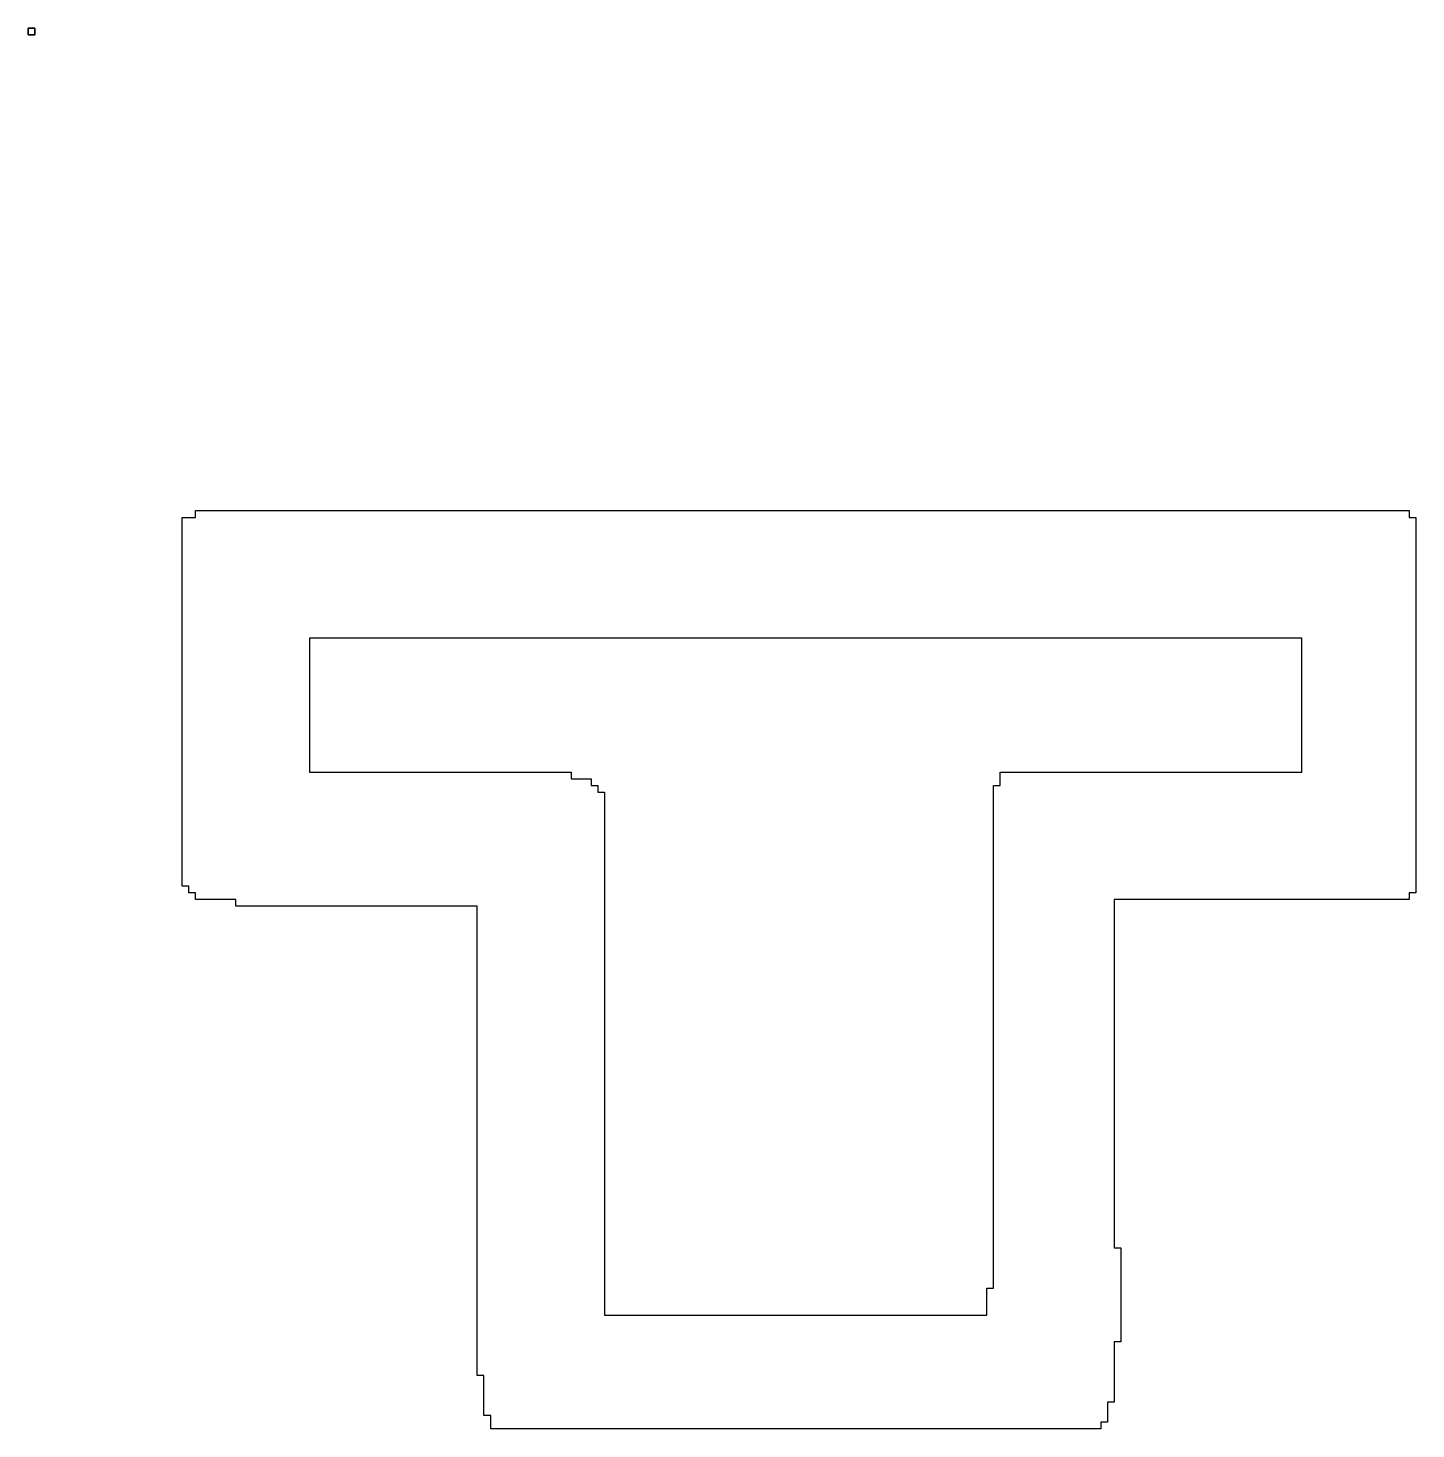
# Model space of a CAD drawing. Header units: millimetres. Extents: x -76.5 to -18.3, y -21.4 to 24.4.
# Drawn here: x -35.78 to -18.25, y -4.26 to 13.44 of the extents above; entities that cross this region are included whole.
import ezdxf

# ---------------------------------------------------------------- set-up
doc = ezdxf.new("R2010")
doc.units = ezdxf.units.MM
doc.header["$MEASUREMENT"] = 0
doc.layers.add('Layer 1', color=7, linetype='Continuous')

msp = doc.modelspace()

# ---------------------------------------------------------------- linework, layer by layer
at = {"layer": 'Layer 1', "color": 114}
for points, knots in [([(-35.7808, 13.4373), (-35.7808, 13.4373), (-35.6961, 13.4373), (-35.6961, 13.4373), (-35.6961, 13.4373), (-35.6961, 13.4373), (-35.6961, 13.3526), (-35.6961, 13.3526), (-35.6961, 13.3526), (-35.6961, 13.3526), (-35.7808, 13.3526), (-35.7808, 13.3526), (-35.7808, 13.3526), (-35.7808, 13.3526), (-35.7808, 13.4373), (-35.7808, 13.4373)], [0, 0, 0, 0, 0.2, 0.2, 0.2, 0.2, 0.4, 0.4, 0.4, 0.4, 0.6, 0.6, 0.6, 0.6, 1, 1, 1, 1]), ([(-35.7808, 13.3526), (-35.7808, 13.3526), (-35.6961, 13.3526), (-35.6961, 13.3526), (-35.6961, 13.3526), (-35.6961, 13.3526), (-35.6961, 13.4373), (-35.6961, 13.4373), (-35.6961, 13.4373), (-35.6961, 13.4373), (-35.7808, 13.4373), (-35.7808, 13.4373), (-35.7808, 13.4373), (-35.7808, 13.4373), (-35.7808, 13.3526), (-35.7808, 13.3526)], [0, 0, 0, 0, 0.2, 0.2, 0.2, 0.2, 0.4, 0.4, 0.4, 0.4, 0.6, 0.6, 0.6, 0.6, 1, 1, 1, 1]), ([(-33.6641, 7.2566), (-33.6641, 7.2566), (-33.8335, 7.2566), (-33.8335, 7.2566), (-33.8335, 7.2566), (-33.8335, 7.2566), (-33.8335, 2.6), (-33.8335, 2.6), (-33.8335, 2.6), (-33.8335, 2.6), (-33.7488, 2.6), (-33.7488, 2.6), (-33.7488, 2.6), (-33.7488, 2.6), (-33.7488, 2.5153), (-33.7488, 2.5153), (-33.7488, 2.5153), (-33.7488, 2.5153), (-33.6641, 2.5153), (-33.6641, 2.5153), (-33.6641, 2.5153), (-33.6641, 2.5153), (-33.6641, 2.4306), (-33.6641, 2.4306), (-33.6641, 2.4306), (-33.6641, 2.4306), (-33.1561, 2.4306), (-33.1561, 2.4306), (-33.1561, 2.4306), (-33.1561, 2.4306), (-33.1561, 2.346), (-33.1561, 2.346), (-33.1561, 2.346), (-33.1561, 2.346), (-30.1081, 2.346), (-30.1081, 2.346), (-30.1081, 2.346), (-30.1081, 2.346), (-30.1081, -3.5807), (-30.1081, -3.5807), (-30.1081, -3.5807), (-30.1081, -3.5807), (-30.0235, -3.5807), (-30.0235, -3.5807), (-30.0235, -3.5807), (-30.0235, -3.5807), (-30.0235, -4.0887), (-30.0235, -4.0887), (-30.0235, -4.0887), (-30.0235, -4.0887), (-29.9388, -4.0887), (-29.9388, -4.0887), (-29.9388, -4.0887), (-29.9388, -4.0887), (-29.9388, -4.2581), (-29.9388, -4.2581), (-29.9388, -4.2581), (-29.9388, -4.2581), (-22.2341, -4.2581), (-22.2341, -4.2581), (-22.2341, -4.2581), (-22.2341, -4.2581), (-22.2341, -4.1734), (-22.2341, -4.1734), (-22.2341, -4.1734), (-22.2341, -4.1734), (-22.1495, -4.1734), (-22.1495, -4.1734), (-22.1495, -4.1734), (-22.1495, -4.1734), (-22.1495, -3.9194), (-22.1495, -3.9194), (-22.1495, -3.9194), (-22.1495, -3.9194), (-22.0648, -3.9194), (-22.0648, -3.9194), (-22.0648, -3.9194), (-22.0648, -3.9194), (-22.0648, -3.1574), (-22.0648, -3.1574), (-22.0648, -3.1574), (-22.0648, -3.1574), (-21.9801, -3.1574), (-21.9801, -3.1574), (-21.9801, -3.1574), (-21.9801, -3.1574), (-21.9801, -1.9721), (-21.9801, -1.9721), (-21.9801, -1.9721), (-21.9801, -1.9721), (-22.0648, -1.9721), (-22.0648, -1.9721), (-22.0648, -1.9721), (-22.0648, -1.9721), (-22.0648, 2.4306), (-22.0648, 2.4306), (-22.0648, 2.4306), (-22.0648, 2.4306), (-18.3395, 2.4306), (-18.3395, 2.4306), (-18.3395, 2.4306), (-18.3395, 2.4306), (-18.3395, 2.5153), (-18.3395, 2.5153), (-18.3395, 2.5153), (-18.3395, 2.5153), (-18.2548, 2.5153), (-18.2548, 2.5153), (-18.2548, 2.5153), (-18.2548, 2.5153), (-18.2548, 7.2566), (-18.2548, 7.2566), (-18.2548, 7.2566), (-18.2548, 7.2566), (-18.3395, 7.2566), (-18.3395, 7.2566), (-18.3395, 7.2566), (-18.3395, 7.2566), (-18.3395, 7.3413), (-18.3395, 7.3413), (-18.3395, 7.3413), (-18.3395, 7.3413), (-33.6641, 7.3413), (-33.6641, 7.3413), (-33.6641, 7.3413), (-33.6641, 7.3413), (-33.6641, 7.2566), (-33.6641, 7.2566)], [0, 0, 0, 0, 0.030303, 0.030303, 0.030303, 0.030303, 0.0606061, 0.0606061, 0.0606061, 0.0606061, 0.0909091, 0.0909091, 0.0909091, 0.0909091, 0.1212121, 0.1212121, 0.1212121, 0.1212121, 0.1515152, 0.1515152, 0.1515152, 0.1515152, 0.1818182, 0.1818182, 0.1818182, 0.1818182, 0.2121212, 0.2121212, 0.2121212, 0.2121212, 0.2424242, 0.2424242, 0.2424242, 0.2424242, 0.2727273, 0.2727273, 0.2727273, 0.2727273, 0.3030303, 0.3030303, 0.3030303, 0.3030303, 0.3333333, 0.3333333, 0.3333333, 0.3333333, 0.3636364, 0.3636364, 0.3636364, 0.3636364, 0.3939394, 0.3939394, 0.3939394, 0.3939394, 0.4242424, 0.4242424, 0.4242424, 0.4242424, 0.4545455, 0.4545455, 0.4545455, 0.4545455, 0.4848485, 0.4848485, 0.4848485, 0.4848485, 0.5151515, 0.5151515, 0.5151515, 0.5151515, 0.5454545, 0.5454545, 0.5454545, 0.5454545, 0.5757576, 0.5757576, 0.5757576, 0.5757576, 0.6060606, 0.6060606, 0.6060606, 0.6060606, 0.6363636, 0.6363636, 0.6363636, 0.6363636, 0.6666667, 0.6666667, 0.6666667, 0.6666667, 0.6969697, 0.6969697, 0.6969697, 0.6969697, 0.7272727, 0.7272727, 0.7272727, 0.7272727, 0.7575758, 0.7575758, 0.7575758, 0.7575758, 0.7878788, 0.7878788, 0.7878788, 0.7878788, 0.8181818, 0.8181818, 0.8181818, 0.8181818, 0.8484848, 0.8484848, 0.8484848, 0.8484848, 0.8787879, 0.8787879, 0.8787879, 0.8787879, 0.9090909, 0.9090909, 0.9090909, 0.9090909, 0.9393939, 0.9393939, 0.9393939, 0.9393939, 1, 1, 1, 1]), ([(-32.2248, 5.7326), (-32.2248, 5.7326), (-19.6941, 5.7326), (-19.6941, 5.7326), (-19.6941, 5.7326), (-19.6941, 5.7326), (-19.6941, 4.0393), (-19.6941, 4.0393), (-19.6941, 4.0393), (-19.6941, 4.0393), (-23.5041, 4.0393), (-23.5041, 4.0393), (-23.5041, 4.0393), (-23.5041, 4.0393), (-23.5041, 3.87), (-23.5041, 3.87), (-23.5041, 3.87), (-23.5041, 3.87), (-23.5888, 3.87), (-23.5888, 3.87), (-23.5888, 3.87), (-23.5888, 3.87), (-23.5888, -2.4801), (-23.5888, -2.4801), (-23.5888, -2.4801), (-23.5888, -2.4801), (-23.6735, -2.4801), (-23.6735, -2.4801), (-23.6735, -2.4801), (-23.6735, -2.4801), (-23.6735, -2.8187), (-23.6735, -2.8187), (-23.6735, -2.8187), (-23.6735, -2.8187), (-28.4995, -2.8187), (-28.4995, -2.8187), (-28.4995, -2.8187), (-28.4995, -2.8187), (-28.4995, 3.7853), (-28.4995, 3.7853), (-28.4995, 3.7853), (-28.4995, 3.7853), (-28.5841, 3.7853), (-28.5841, 3.7853), (-28.5841, 3.7853), (-28.5841, 3.7853), (-28.5841, 3.87), (-28.5841, 3.87), (-28.5841, 3.87), (-28.5841, 3.87), (-28.6688, 3.87), (-28.6688, 3.87), (-28.6688, 3.87), (-28.6688, 3.87), (-28.6688, 3.9546), (-28.6688, 3.9546), (-28.6688, 3.9546), (-28.6688, 3.9546), (-28.9228, 3.9546), (-28.9228, 3.9546), (-28.9228, 3.9546), (-28.9228, 3.9546), (-28.9228, 4.0393), (-28.9228, 4.0393), (-28.9228, 4.0393), (-28.9228, 4.0393), (-32.2248, 4.0393), (-32.2248, 4.0393), (-32.2248, 4.0393), (-32.2248, 4.0393), (-32.2248, 5.7326), (-32.2248, 5.7326)], [0, 0, 0, 0, 0.0526316, 0.0526316, 0.0526316, 0.0526316, 0.1052632, 0.1052632, 0.1052632, 0.1052632, 0.1578947, 0.1578947, 0.1578947, 0.1578947, 0.2105263, 0.2105263, 0.2105263, 0.2105263, 0.2631579, 0.2631579, 0.2631579, 0.2631579, 0.3157895, 0.3157895, 0.3157895, 0.3157895, 0.3684211, 0.3684211, 0.3684211, 0.3684211, 0.4210526, 0.4210526, 0.4210526, 0.4210526, 0.4736842, 0.4736842, 0.4736842, 0.4736842, 0.5263158, 0.5263158, 0.5263158, 0.5263158, 0.5789474, 0.5789474, 0.5789474, 0.5789474, 0.6315789, 0.6315789, 0.6315789, 0.6315789, 0.6842105, 0.6842105, 0.6842105, 0.6842105, 0.7368421, 0.7368421, 0.7368421, 0.7368421, 0.7894737, 0.7894737, 0.7894737, 0.7894737, 0.8421053, 0.8421053, 0.8421053, 0.8421053, 0.8947368, 0.8947368, 0.8947368, 0.8947368, 1, 1, 1, 1])]:
    msp.add_open_spline(points, degree=3, knots=knots, dxfattribs=at)

doc.saveas('drawing.dxf')
